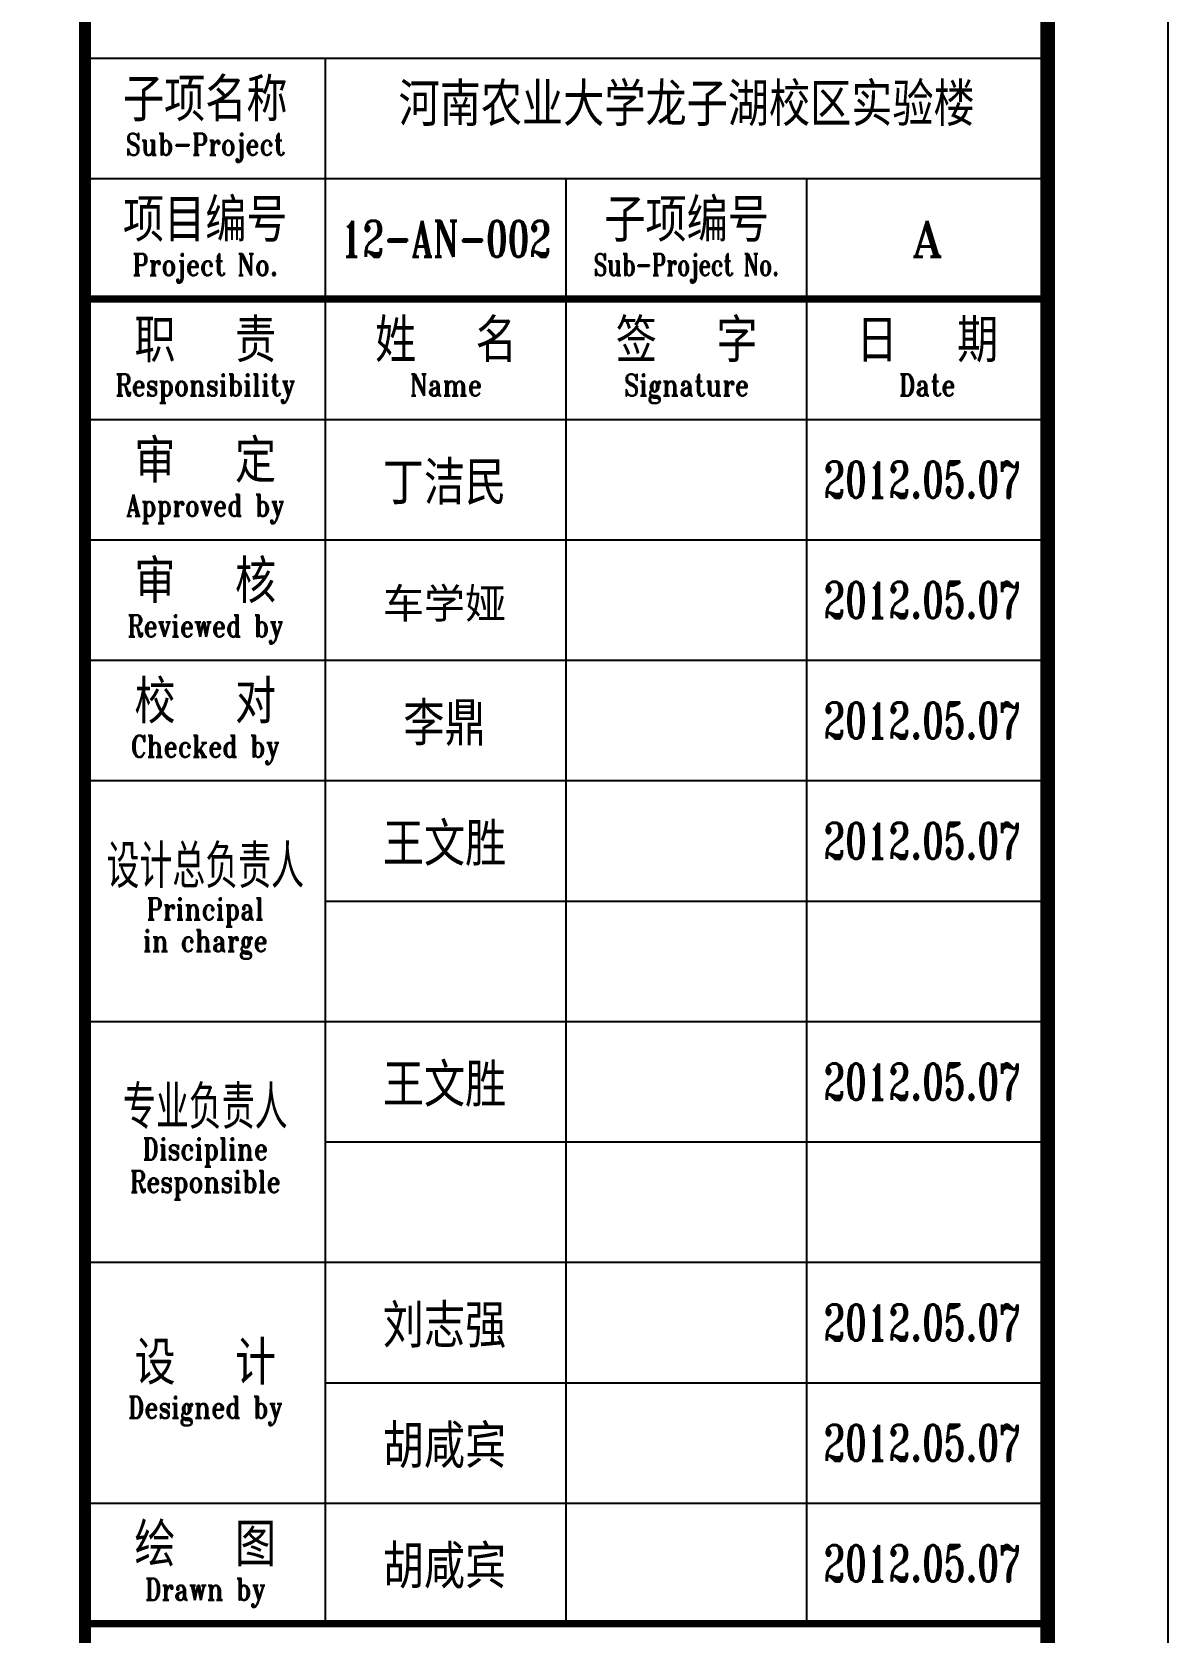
# Model space of a CAD drawing. Extents: x 0 to 125661, y -104936 to 8656.
# Drawn here: x 14932 to 16820, y -8756 to -6097 of the extents above; entities that cross this region are included whole.
import ezdxf
from ezdxf.enums import TextEntityAlignment as Align

# ---------------------------------------------------------------- set-up
doc = ezdxf.new("R2010")
doc.units = 0
doc.header["$LTSCALE"] = 800
doc.header["$MEASUREMENT"] = 0
doc.layers.get('0').update_dxf_attribs({"linetype": 'CONTINUOUS'})
doc.layers.add('TK', color=3, linetype='CONTINUOUS')
doc.layers.add('图框', color=107, linetype='CONTINUOUS')
doc.styles.add('TKZ1_tjhts.shx', font='tjromant.shx', dxfattribs={"bigfont": 'tjhts.shx'})
doc.styles.add('TKZ2_tjkts.shx', font='tjromant.shx', dxfattribs={"bigfont": 'tjkts.shx'})
doc.styles.add('黑体', font='SIMHEI.TTF')

# ---------------------------------------------------------------- blocks, each defined once
blk = doc.blocks.new('TJAD_TK_A1')
for p, q in [((1251.38, 643.45), (1331.38, 643.45)), ((1271.38, 513.45), (1271.38, 643.45)), ((1251.38, 633.45), (1331.38, 633.45)), ((1291.38, 513.45), (1291.38, 633.45)), ((1311.38, 513.45), (1311.38, 633.45)), ((1251.38, 613.45), (1331.38, 613.45)), ((1251.38, 603.45), (1331.38, 603.45)), ((1251.38, 593.45), (1331.38, 593.45)), ((1251.38, 583.45), (1331.38, 583.45)), ((1271.38, 573.45), (1331.38, 573.45)), ((1251.38, 563.45), (1331.38, 563.45)), ((1271.38, 553.45), (1331.38, 553.45)), ((1251.38, 543.45), (1331.38, 543.45)), ((1271.38, 533.45), (1331.38, 533.45)), ((1251.38, 523.45), (1331.38, 523.45))]:
    blk.add_line(p, q)
for points, const_width in [([(1251.38, 940.45), (1251.38, 366.45)], 1), ([(1251.38, 623.45), (1331.38, 623.45)], 0.6), ([(1251.38, 513.45), (1331.38, 513.45)], 0.6)]:
    blk.add_lwpolyline(points, dxfattribs=dict(const_width=const_width))
at = {"layer": '图框'}
blk.add_line((1341.38, 356.45), (1341.38, 950.45), dxfattribs=at)
at = {"layer": '图框', "const_width": 1.2}
blk.add_lwpolyline([(1331.38, 940.45), (525.38, 940.45), (525.38, 366.45), (1331.38, 366.45)], close=True, dxfattribs=at)
at = {"style": 'TKZ2_tjkts.shx'}
for s, p in [('子项名称', (1261.38, 640)), ('项目编号', (1261.38, 630)), ('职  责', (1261.38, 620)), ('姓  名', (1281.38, 620)), ('签  字', (1301.38, 620)), ('日  期', (1321.38, 620)), ('审  定', (1261.38, 610)), ('审  核', (1261.38, 600)), ('校  对', (1261.38, 590)), ('设  计', (1261.38, 535.1)), ('绘  图', (1261.38, 520))]:
    blk.add_text(s, height=3.6, dxfattribs=at).set_placement(p, align=Align.MIDDLE_CENTER)
at = {"style": 'TKZ2_tjkts.shx', "width": 0.8}
for s, height, p in [('Sub-Project', 1.8, (1261.38, 636.3)), ('Project No.', 1.8, (1261.38, 626.3)), ('Responsibility', 1.8, (1261.38, 616.3)), ('Name', 1.8, (1281.38, 616.3)), ('Signature', 1.8, (1301.38, 616.3)), ('Date', 1.8, (1321.38, 616.3)), ('Approved by', 1.8, (1261.38, 606.3)), ('Reviewed by', 1.8, (1261.38, 596.3)), ('Checked by', 1.8, (1261.38, 586.3)), ('设计总负责人', 3.6, (1261.38, 576.33)), ('Principal', 1.8, (1261.38, 572.8)), ('in charge', 1.8, (1261.38, 570.15)), ('专业负责人', 3.6, (1261.38, 556.33)), ('Discipline', 1.8, (1261.38, 552.87)), ('Responsible', 1.8, (1261.38, 550.15)), ('Designed by', 1.8, (1261.38, 531.4)), ('Drawn by', 1.8, (1261.38, 516.3))]:
    blk.add_text(s, height=height, dxfattribs=at).set_placement(p, align=Align.MIDDLE_CENTER)
at = {"layer": '图框', "style": 'TKZ2_tjkts.shx'}
blk.add_text('子项编号', height=3.6, dxfattribs=at).set_placement((1301.38, 630), align=Align.MIDDLE_CENTER)
at = {"layer": '图框', "style": 'TKZ2_tjkts.shx', "width": 0.7}
blk.add_text('Sub-Project No.', height=1.8, dxfattribs=at).set_placement((1301.38, 626.3), align=Align.MIDDLE_CENTER)

msp = doc.modelspace()

# ---------------------------------------------------------------- block references
at = {"layer": '图框', "xscale": 20, "yscale": 20, "zscale": 20}
msp.add_blockref('TJAD_TK_A1', (-10007.6, -19009), dxfattribs=at)

# ---------------------------------------------------------------- texts
at = {"layer": 'TK'}
for s, height, style, p in [('丁洁民', 72, 'TKZ1_tjhts.shx', (15617.6, -6845.6)), ('车学娅', 50, '黑体', (15617.6, -7045.6)), ('李鼎', 72, 'TKZ1_tjhts.shx', (15617.6, -7245.6)), ('王文胜', 72, 'TKZ1_tjhts.shx', (15617.6, -7445.6)), ('王文胜', 72, 'TKZ1_tjhts.shx', (15617.6, -7845.6)), ('刘志强', 72, 'TKZ1_tjhts.shx', (15617.6, -8245.6)), ('胡咸宾', 72, 'TKZ1_tjhts.shx', (15617.6, -8445.6)), ('胡咸宾', 72, 'TKZ1_tjhts.shx', (15617.6, -8645.6))]:
    msp.add_text(s, height=height, dxfattribs=dict(at, style=style)).set_placement(p, align=Align.MIDDLE_CENTER)
at = {"layer": '图框', "color": 3, "style": 'TKZ1_tjhts.shx'}
for s, height, p in [('河南农业大学龙子湖校区实验楼', 72, (16020, -6216.8)), ('A', 60, (16420, -6440))]:
    msp.add_text(s, height=height, dxfattribs=at).set_placement(p, align=Align.MIDDLE_CENTER)
at = {"layer": '图框', "color": 3, "style": 'TKZ1_tjhts.shx', "width": 0.7}
for s, p in [('12-AN-002', (15620, -6440)), ('2012.05.07', (16411.4, -6840)), ('2012.05.07', (16411.4, -7040)), ('2012.05.07', (16411.4, -7240)), ('2012.05.07', (16411.4, -7440)), ('2012.05.07', (16411.4, -7840)), ('2012.05.07', (16411.4, -8240)), ('2012.05.07', (16411.4, -8440)), ('2012.05.07', (16411.4, -8640))]:
    msp.add_text(s, height=60, dxfattribs=at).set_placement(p, align=Align.MIDDLE_CENTER)

doc.saveas('drawing.dxf')
